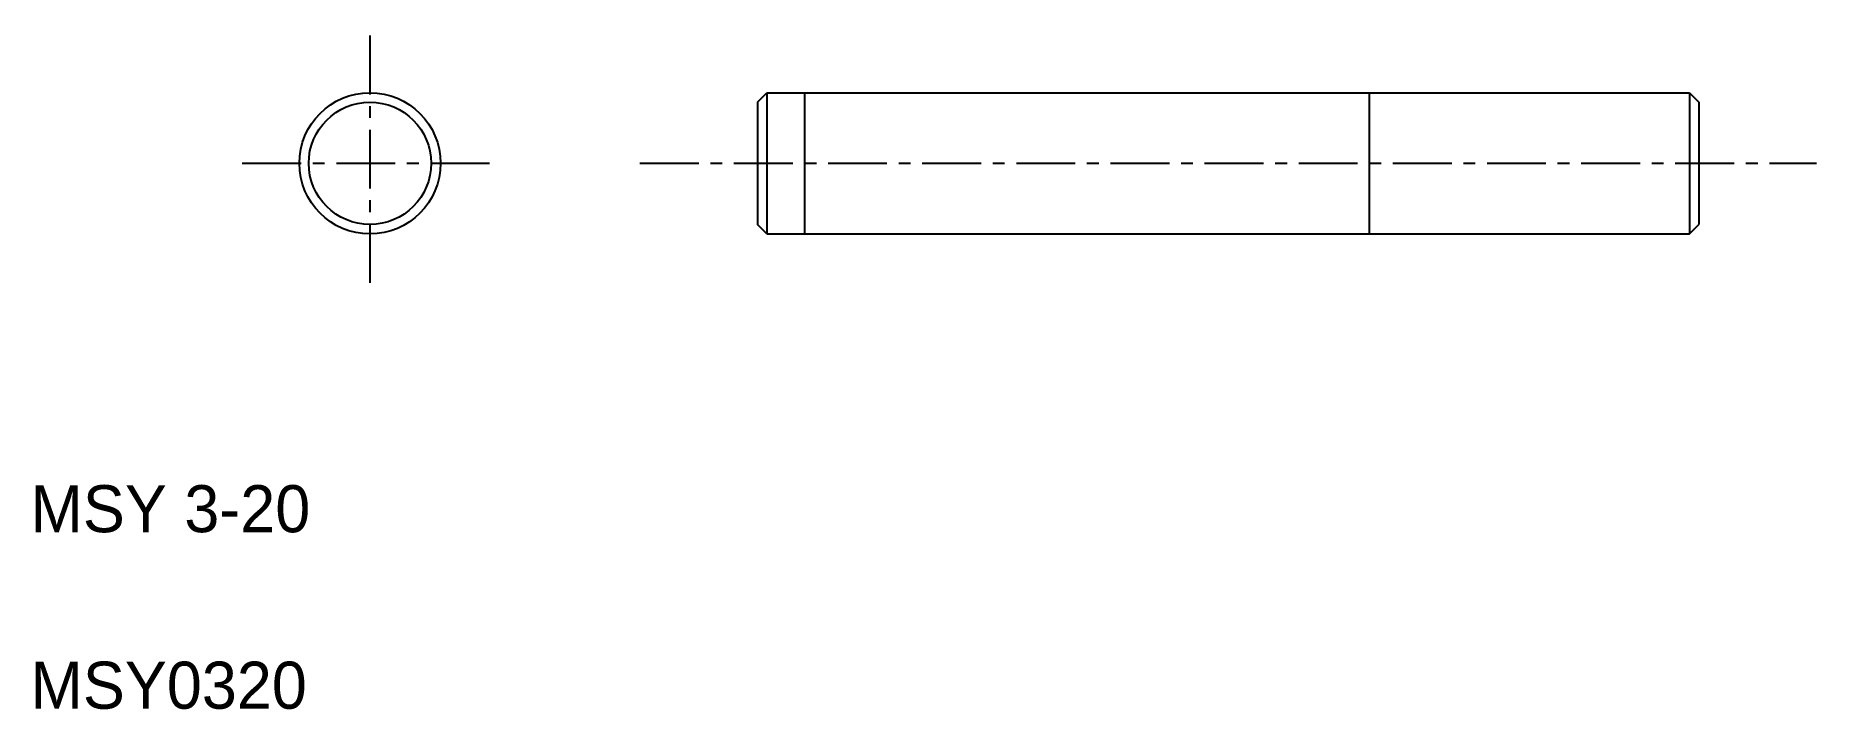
# Model space of a CAD drawing. Extents: x 2.6 to 40.4, y 2.5 to 16.8.
import ezdxf

# ---------------------------------------------------------------- set-up
doc = ezdxf.new("R2010")
doc.units = 0
doc.linetypes.add('CENTER', pattern=[2, 1.25, -0.25, 0.25, -0.25])
doc.layers.get('0').update_dxf_attribs({"linetype": 'CONTINUOUS'})
doc.layers.add('CENTER', color=1, linetype='CENTER')

msp = doc.modelspace()

# ---------------------------------------------------------------- linework, layer by layer
at = {"color": 7, "linetype": 'CONTINUOUS'}
for p, q in [((17.946, 15.39), (18.146, 15.59)), ((18.146, 15.59), (37.746, 15.59)), ((18.146, 15.59), (18.146, 12.59)), ((37.746, 15.59), (37.746, 12.59)), ((37.746, 15.59), (37.946, 15.39)), ((17.946, 15.39), (17.946, 12.79)), ((37.946, 15.39), (37.946, 12.79)), ((18.146, 12.59), (17.946, 12.79)), ((18.146, 12.59), (37.746, 12.59)), ((23.046, 12.59), (23.046, 12.59)), ((27.946, 12.59), (27.946, 12.59)), ((37.746, 12.59), (37.946, 12.79))]:
    msp.add_line(p, q, dxfattribs=at)
at = {"color": 3, "linetype": 'CONTINUOUS'}
for p, q in [((18.946, 15.59), (18.946, 12.59)), ((30.946, 15.59), (30.946, 12.59))]:
    msp.add_line(p, q, dxfattribs=at)
at = {"color": 7, "linetype": 'CONTINUOUS'}
for radius in [1.5, 1.3]:
    msp.add_circle((9.713, 14.09), radius, dxfattribs=at)
at = {"layer": 'CENTER', "color": 1, "linetype": 'CENTER'}
for p, q in [((9.713, 16.803), (9.713, 11.378)), ((7, 14.09), (12.425, 14.09)), ((15.448, 14.09), (40.445, 14.09))]:
    msp.add_line(p, q, dxfattribs=at)

# ---------------------------------------------------------------- texts
at = {"color": 7, "linetype": 'CONTINUOUS'}
for s, p in [('MSY 3-20', (2.5, 6.25)), ('MSY0320', (2.5, 2.5))]:
    msp.add_text(s, height=1, dxfattribs=at).set_placement(p)

doc.saveas('drawing.dxf')
